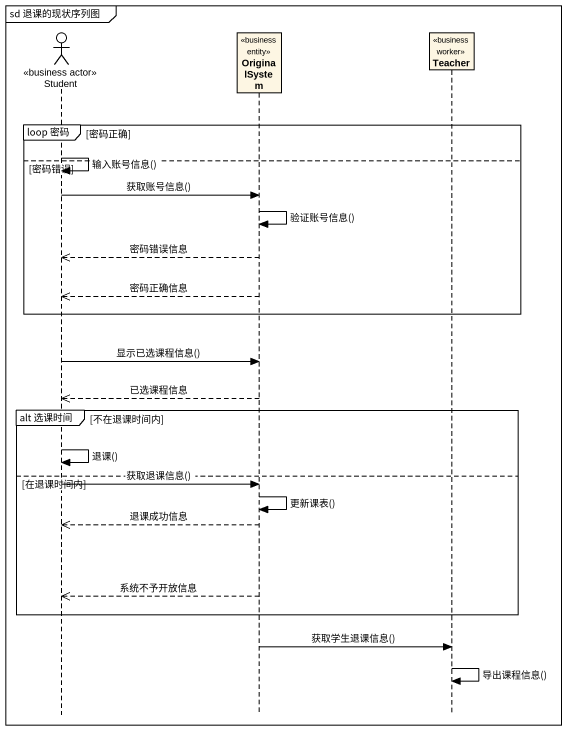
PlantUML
@startuml
mainframe sd 退课的现状序列图
hide footbox
actor Student <<business actor>>
participant OriginalSystem <<business entity>>
participant Teacher <<business worker>>

group loop 密码 [密码正确]
  Student -> Student : 输入账号信息()
else 密码错误
  Student -> OriginalSystem : 获取账号信息()
  OriginalSystem -> OriginalSystem : 验证账号信息()
  OriginalSystem -->> Student : 密码错误信息
  OriginalSystem -->> Student : 密码正确信息
end
Student -> OriginalSystem : 显示已选课程信息()
OriginalSystem -->> Student : 已选课程信息
group alt 选课时间 [不在退课时间内]
  Student -> Student : 退课()
else 在退课时间内
  Student -> OriginalSystem : 获取退课信息()
  OriginalSystem -> OriginalSystem : 更新课表()
  OriginalSystem -->> Student : 退课成功信息
  OriginalSystem -->> Student : 系统不予开放信息
end
OriginalSystem -> Teacher : 获取学生退课信息()
Teacher -> Teacher : 导出课程信息()
@enduml
